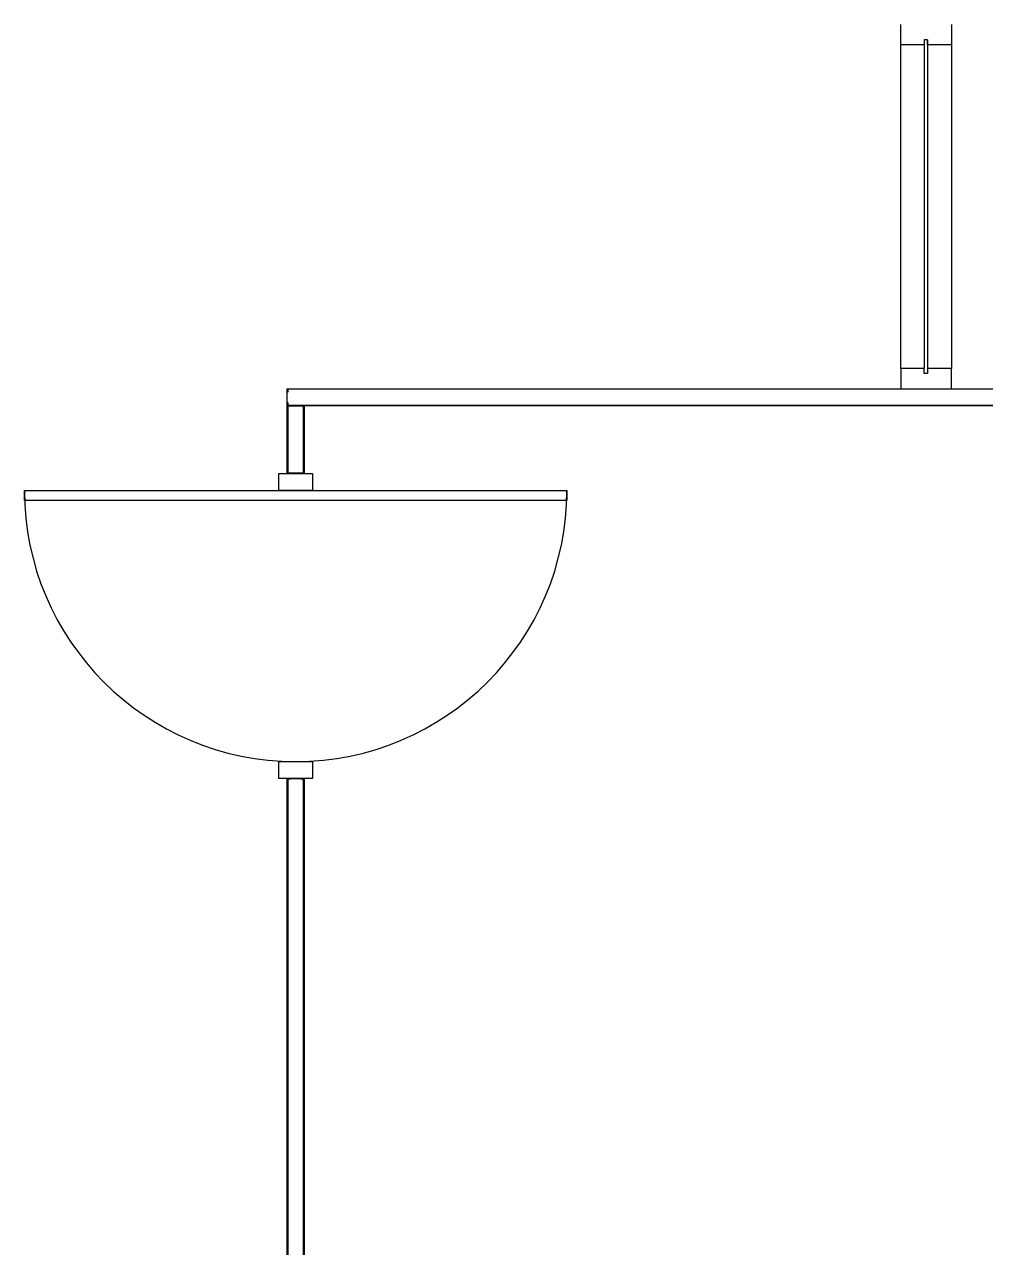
# Model space of a CAD drawing. Header units: millimetres. Extents: x -168200 to 672800, y -7409 to 118800.
# Drawn here: x 107000 to 109835, y 62396 to 66005 of the extents above; entities that cross this region are included whole.
import ezdxf

# ---------------------------------------------------------------- set-up
doc = ezdxf.new("R2010")
doc.units = ezdxf.units.MM
doc.header["$LTSCALE"] = 200
doc.layers.add('1 BA', color=9, linetype='Continuous')

msp = doc.modelspace()

# ---------------------------------------------------------------- linework, layer by layer
at = {"layer": '1 BA'}
for p, q in [((109585, 65945), (109585, 66005)), ((109735, 66005), (109735, 65945)), ((109585, 64990), (109585, 65945)), ((109654.2, 65945), (109585, 65945)), ((109654.2, 65960), (109654.2, 64990)), ((109664.2, 65960), (109654.2, 65960)), ((109654.2, 65960), (109654.2, 65945)), ((109664.2, 65960), (109664.2, 64990)), ((109664.2, 65945), (109664.2, 65960)), ((109735, 65945), (109664.2, 65945)), ((109735, 65945), (109735, 64990)), ((109654.2, 64990), (109585, 64990)), ((109585, 64990), (109585, 64930)), ((109654.2, 64975), (109654.2, 64990)), ((109664.2, 64975), (109654.2, 64975)), ((109735, 64990), (109664.2, 64990)), ((109664.2, 64990), (109664.2, 64975)), ((109735, 64930), (109735, 64990)), ((107775, 64880), (107775, 64930)), ((107775, 64930), (112785, 64930)), ((109585, 64930), (109735, 64930)), ((107775, 64880), (107825, 64880)), ((107775, 64680), (107775, 64880)), ((112785, 64880), (107775, 64880)), ((107825, 64880), (107825, 64680)), ((107750, 64630), (107750, 64680)), ((107750, 64680), (107850, 64680)), ((107825, 64680), (107775, 64680)), ((107850, 64680), (107850, 64630)), ((107000, 64600), (107000, 64630)), ((107000, 64630), (108600, 64630)), ((107850, 64630), (107750, 64630)), ((108600, 64630), (108600, 64600)), ((108600, 64600), (107000, 64600)), ((107750, 63780), (107750, 63830)), ((107750, 63830), (107850, 63830)), ((107850, 63830), (107850, 63780)), ((107850, 63780), (107750, 63780)), ((107775, 63780), (107825, 63780)), ((107775, 56325), (107775, 63780)), ((107825, 63780), (107825, 56325))]:
    msp.add_line(p, q, dxfattribs=at)
at = {"layer": '1 BA', "ltscale": 253}
for p, q in [((112783.4, 64928.4), (107776.6, 64928.4)), ((107776.6, 64928.4), (107776.6, 64920)), ((107776.6, 64920), (107775, 64920)), ((107775, 64890), (107776.6, 64890)), ((107776.6, 64890), (107776.6, 64881.6)), ((107776.6, 64881.6), (112783.4, 64881.6)), ((107785, 64878.4), (107776.6, 64878.4)), ((107776.6, 64878.4), (107776.6, 64681.6)), ((107785, 64880), (107785, 64878.4)), ((107815, 64878.4), (107815, 64880)), ((107823.4, 64878.4), (107815, 64878.4)), ((107823.4, 64681.6), (107823.4, 64878.4)), ((107776.6, 64681.6), (107823.4, 64681.6)), ((107785, 63778.4), (107776.6, 63778.4)), ((107776.6, 63778.4), (107776.6, 56326.6)), ((107785, 63780), (107785, 63778.4)), ((107815, 63778.4), (107815, 63780)), ((107823.4, 63778.4), (107815, 63778.4)), ((107823.4, 56326.6), (107823.4, 63778.4))]:
    msp.add_line(p, q, dxfattribs=at)
at = {"layer": '1 BA'}
msp.add_arc((107800, 64630), 800, 180, 0, dxfattribs=at)

doc.saveas('drawing.dxf')
